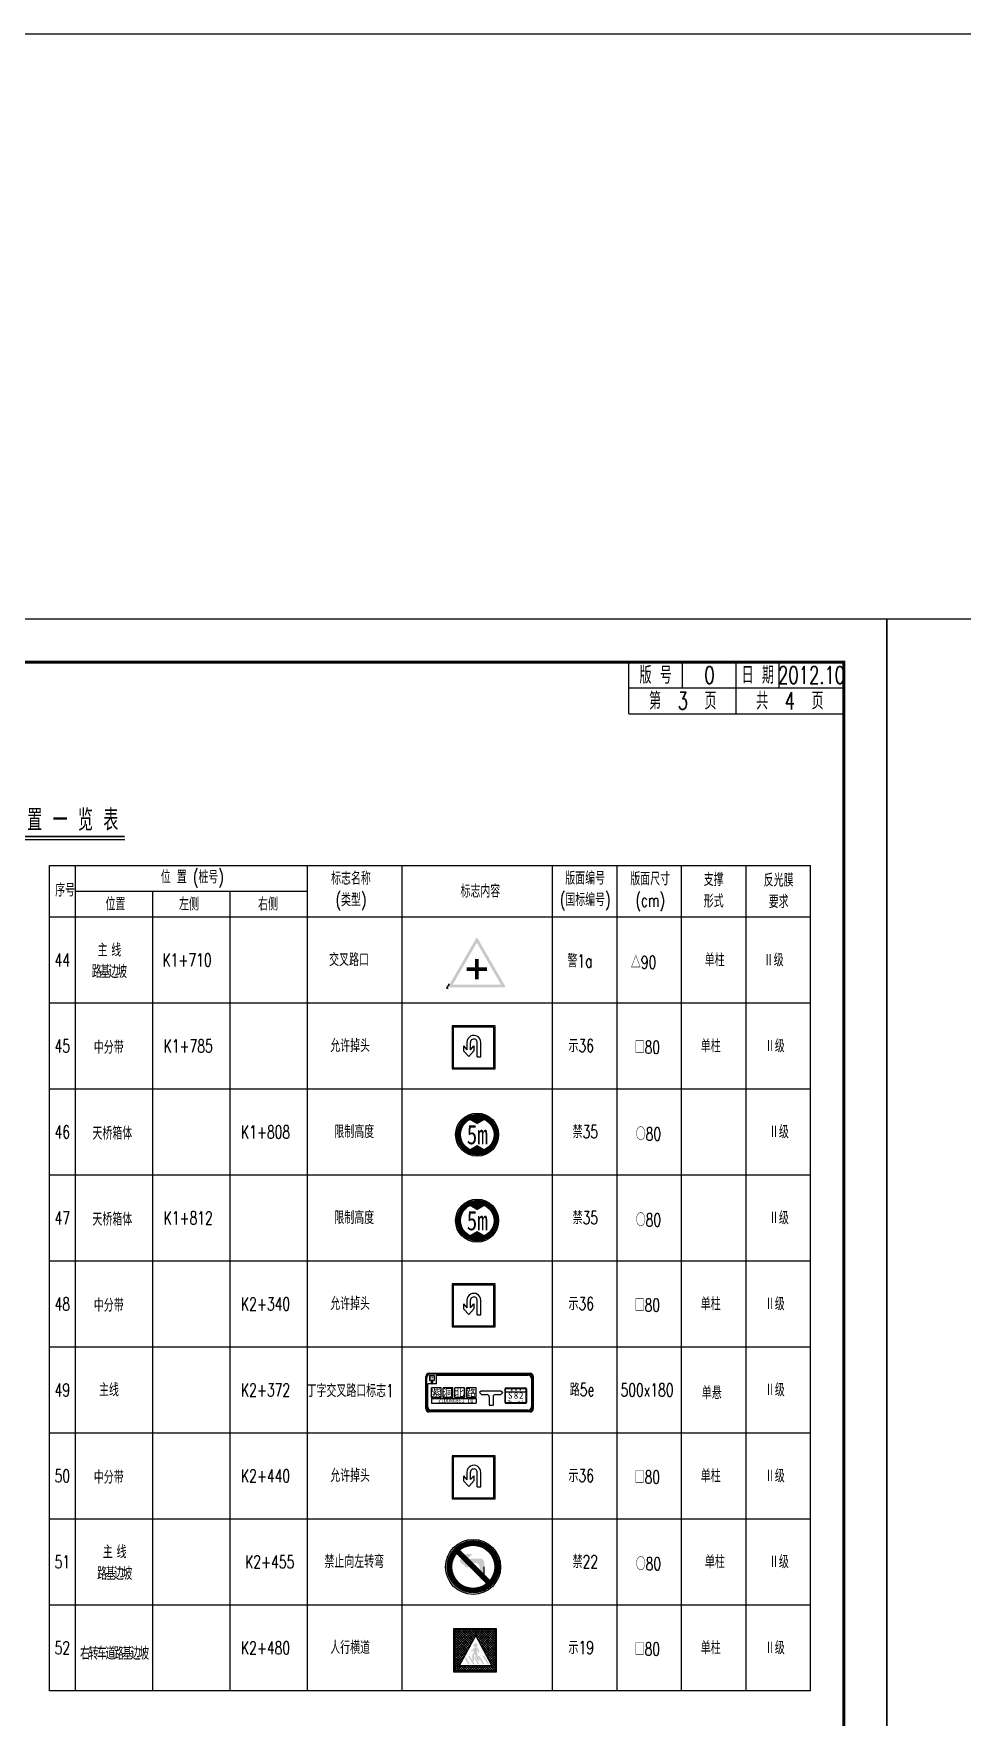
# Model space of a CAD drawing. Extents: x 9922 to 15217, y 1175 to 2938.
# Drawn here: x 14231.2 to 14447.2, y 1935.2 to 2326.8 of the extents above; entities that cross this region are included whole.
import ezdxf
from ezdxf.enums import TextEntityAlignment as Align

# ---------------------------------------------------------------- set-up
doc = ezdxf.new("R2010")
doc.units = 0
doc.header["$LTSCALE"] = 5
doc.layers.get('0').update_dxf_attribs({"linetype": 'CONTINUOUS'})
for name, color, linetype in [('1', 7, 'CONTINUOUS'), ('2', 7, 'CONTINUOUS'), ('J-交通标志', 4, 'CONTINUOUS'), ('交通标志', 7, 'CONTINUOUS'), ('内框', 4, 'CONTINUOUS'), ('图框', 7, 'CONTINUOUS'), ('尺寸标注', 4, 'CONTINUOUS'), ('文字字符', 7, 'CONTINUOUS'), ('文字框', 8, 'CONTINUOUS'), ('文字表格', 7, 'CONTINUOUS'), ('标志', 4, 'CONTINUOUS'), ('汉字', 7, 'CONTINUOUS'), ('表格线', 7, 'CONTINUOUS')]:
    doc.layers.add(name, color=color, linetype=linetype)
doc.styles.add('ht', font='SIMHEI.TTF', dxfattribs={"width": 0.4})
doc.styles.get("Standard").update_dxf_attribs({"font": 'simplex1.shx', "width": 0.7, "bigfont": 'hztxt.shx'})
doc.styles.add('黑体', font='SIMHEI.TTF')

# ---------------------------------------------------------------- blocks, each defined once
blk = doc.blocks.new('diaotou')
at = {"layer": '文字字符'}
for p, q in [((-9.396435579184526, 21.40650153149227), (-9.396435579184526, 16.85385567003368)), ((-9.396435579184526, 21.40650153149227), (-6.101562972147349, 17.82942264034591)), ((-4.385568606024663, 11.56953308549828), (-9.396435579184526, 16.85385567003368)), ((-6.101562972147349, 24.90228167977193), (-6.101562972147349, 17.82942264034591)), ((0.4068361635759175, 16.89450504146771), (-4.385568606024663, 11.56953308549828)), ((-2.883151917896157, 17.87007201178039), (-2.883020566384857, 24.73968419403582)), ((-2.883151917896157, 17.87007201178039), (0.4068361635759175, 21.3658521600596)), ((0.4068361635759175, 21.3658521600596), (0.4068361635759175, 16.89450504146771)), ((3.457640832747074, 11.20370070532681), (3.457640832747074, 25.02422381270617)), ((6.711840400606434, 11.20370070532681), (6.711840400606434, 24.94293105120596)), ((3.457640832747074, 11.20370070532681), (6.711840400606434, 11.20370070532681))]:
    blk.add_line(p, q, dxfattribs=at)
for points in [[(19.99906267695451, 0), (19.99906267695451, 39.99812535390538), (-19.99906267694996, 39.99812535390538), (-19.99906267695451, 0)], [(18.97822048214357, 1.020842194810484), (18.97822048214357, 38.97728315909444), (-18.97822048213811, 38.97728315909444), (-18.97822048214357, 1.020842194810484)]]:
    blk.add_lwpolyline(points, close=True, dxfattribs=at)
for centre, radius, start, end in [((0.3055199071354764, 24.80244759557445), 6.407860631003816, 358.7437688651758, 179.1072990752227), ((0.2969057422292281, 24.66812610764009), 3.180731344825718, 353.571994391551, 178.7108869535317)]:
    blk.add_arc(centre, radius, start, end, dxfattribs=at)
blk = doc.blocks.new('shi19')
at = {"layer": '交通标志', "linetype": 'Continuous'}
h = blk.add_hatch(dxfattribs=at)
h.set_pattern_fill('ANSI37', color=256, scale=0.5, style=0)
h.set_pattern_definition([(45, (-464.1133328384785, -103.8755469416377), (-1.122532015133644, 1.122532015133644), []), (135, (-464.1133328384785, -103.8755469416377), (-1.122532015133644, -1.122532015133644), [])])
h.paths.add_polyline_path([(18.97822048214357, 38.97728315909467), (-18.97822048213857, 38.97728315909467), (-18.97822048214312, 1.020842194810484), (18.97822048214357, 1.020842194810484)])
h.paths.add_polyline_path([(15.71383639329088, 5.766368364998926), (-14.54242162388982, 5.766368364998926), (0.5857073847028015, 33.80975351966072)], flags=16)
at = {"layer": '交通标志'}
h = blk.add_hatch(color=256, dxfattribs=at)
h.paths.add_polyline_path([(1.836160501565246, 20.58847870483419, -0.4929227476637501), (1.970290873061458, 20.72228760606663), (2.076939894310271, 20.70815568318653), (2.565357937280169, 19.65339855968773, -0.1007238254279254), (2.620330432586343, 19.4216393705567), (2.650627326235735, 18.47878398035505, 0.1621942034199534), (2.729085324383959, 18.2662980491416), (2.917776557093475, 18.03070313103467, 0.2611518920554956), (3.242580254878703, 17.89923486465091), (3.438166909673782, 17.9240673532961, 0.35844712940653), (3.75052865860016, 18.25525882577881), (3.854769752700122, 19.79067400703184, 0.1784310688526201), (3.738487268062272, 20.18704883763553), (2.019416219258346, 22.50316504891566, 0.1303412639691616), (1.398851494511746, 22.82442671915737, -0.1474758329713976), (-0.2449055131301066, 22.7158494045741), (-1.005172878271878, 22.14060206110503, 0.1588489739255415), (-1.259309431122347, 21.87153053280258), (-1.819096085305318, 20.93264045835826, -0.1462839377959379), (-2.171938827732447, 20.60874323338362), (-3.633570590722229, 19.89882409858114, 0.3964178702814232), (-3.866537863552367, 19.28699716020742), (-3.833565949894364, 19.20701330296993, 0.3898489240704199), (-3.393973236076363, 19.00202382668726), (-1.518296157605619, 19.59688344368328, -0.5300803261006457), (-1.363058288668526, 19.47446749865799), (-1.520033350949234, 17.29129642582734), (-2.448077846672277, 16.15362310387877, 0.1795943290689394), (-2.582305130872101, 15.76029078523948), (-2.445591681188034, 11.11301811325507, 0.2405856666618067), (-1.87969461451712, 10.20551501979776), (-1.447840810921662, 10.16087599677053, 0.280271727344787), (-0.9266248319381702, 11.02374006725108), (-0.9828879812566811, 15.35987785855946, -0.2217645267545478), (-0.7773982108642485, 15.82108423645764), (-0.2336614915052451, 16.29336565716017, -0.6223048171974646), (0.1614403888488596, 16.12718822703732), (0.2178513996623224, 15.17775841386697, 0.1080223328076682), (3.096637760671911, 10.26803993859335, 0.6574011639271888), (4.18131077529506, 11.30651557454826), (2.32831318465287, 14.55735705358961), (1.966744950212615, 15.59583268953907), (2.116227892622192, 18.38468563441006, 0.03699299083988415), (2.111342444553429, 18.47279730840205)])
h.paths.add_polyline_path([(2.378527601272253, 24.76162825737788, 1), (-1.321315143964057, 24.76162825737788, 1)])
h.paths.add_polyline_path([(-5.007378462159977, 14.85796889627704), (-6.575757193841127, 14.85796889627704), (-1.871749774793898, 6.962154756787413), (-0.3033710431127474, 6.962154756787413)])
h.paths.add_polyline_path([(-8.666099587247118, 13.50086014377598), (-9.409385831457257, 12.11591825304708), (-6.338981526834687, 6.962154756787413), (-4.770602795148989, 6.962154756787413)])
h.paths.add_polyline_path([(-0.2949419936021513, 14.64194068297343), (-0.4028103783593906, 12.19976715933285), (2.701842291960929, 6.962154756787413), (4.270221023644353, 6.962154756787413)])
h.paths.add_polyline_path([(4.033438318497247, 14.85796889627659), (2.465059586811549, 14.85796889627704), (7.169067005858778, 6.962154756787413), (8.737445737544476, 6.962154756787413)])
h.paths.add_polyline_path([(8.607044461521582, 14.85796889627704), (7.038665729840432, 14.85796889627704), (11.74267314888584, 6.962154756787413), (13.31105188057154, 6.962154756787413)])
for p, q in [((-14.54242162388982, 5.766368364998925), (0.5857073847028005, 33.80975351966072)), ((15.71383639329088, 5.766368364998925), (0.5857073847028005, 33.80975351966072)), ((-14.54242162388982, 5.766368364998925), (15.71383639329088, 5.766368364998925))]:
    blk.add_line(p, q, dxfattribs=at)
for points in [[(19.99906267695405, 0), (19.99906267695405, 39.99812535390561), (-19.99906267694951, 39.99812535390538), (-19.99906267695405, 0)], [(18.97822048214357, 1.020842194810484), (18.97822048214357, 38.97728315909467), (-18.97822048213857, 38.97728315909467), (-18.97822048214312, 1.020842194810484)]]:
    blk.add_lwpolyline(points, close=True, dxfattribs=at)
blk = doc.blocks.new('shizijia a a')
blk.add_hatch(color=7).paths.add_polyline_path([(8134.427726569629, 1195.759747484561), (8134.427726569629, 1192.95974748456), (8128.427726569629, 1192.95974748456), (8128.427726569629, 1186.95974748456), (8125.62772656963, 1186.95974748456), (8125.62772656963, 1192.95974748456), (8119.627726569628, 1192.95974748456), (8119.62772656963, 1195.759747484561), (8125.62772656963, 1195.759747484561), (8125.62772656963, 1201.759747484561), (8128.427726569629, 1201.759747484561), (8128.427726569629, 1195.759747484561)])
at = {"layer": '1'}
h = blk.add_hatch(color=7, dxfattribs=at)
h.paths.add_polyline_path([(8127.667145291669, 1216.69794115902, 0.5773502691896254), (8126.459378103209, 1216.69794115902), (8106.531073270613, 1182.181104680244, 0.5773502691896583), (8107.134956864842, 1181.13514761318), (8146.991566530036, 1181.13514761318, 0.5773502691896254), (8147.595450124265, 1182.181104680244)])
h.paths.add_polyline_path([(8127.06326169744, 1213.560069957828), (8144.576032153112, 1183.227061747308), (8109.550491241764, 1183.227061747308)], flags=16)
at = {"layer": '尺寸标注', "color": 7, "linetype": 'Continuous'}
for p, q in [((8106.910200293611, 1183.803508128995), (8105.08239968089, 1180.638561448026)), ((8105.08239968089, 1180.638561448026), (8106.243878831028, 1180.638561448026))]:
    blk.add_line(p, q, dxfattribs=at)
blk = doc.blocks.new('xiangao1')
at = {"layer": '2'}
h = blk.add_hatch(dxfattribs=at)
h.set_pattern_fill('SACNCR', scale=0.0791435242254444, angle=90, style=0)
h.set_pattern_definition([(135, (2317.584698442243, -360.0879391594059), (-0.1332617096003498, -0.1332617096003497), []), (135, (2317.584698442243, -359.9546772933152), (-0.1332617096003498, -0.1332617096003497), [0, -0.1884605170618395])])
h.paths.add_polyline_path([(3553.801593673576, -60.8921763100318, 1), (3563.258867693323, -60.8921763100318, 1)])
h.paths.add_polyline_path([(3562.444854608817, -60.8921763100318, -1), (3554.615606758083, -60.8921763100318, -1)], flags=16)
at = {"layer": '标志', "linetype": 'Continuous'}
h = blk.add_hatch(color=7, dxfattribs=at)
edge = h.paths.add_edge_path()
edge.add_line((3558.505474494078, -58.47763066485902), (3556.696849184053, -57.43342035525257))
edge.add_arc((3558.53023068345, -60.89217631003118), 3.914623925366156, 62.501910019587, 117.92670436806691, ccw=False)
edge.add_line((3560.337687097813, -57.41980222488024), (3558.505474494078, -58.47763066485902))
h = blk.add_hatch(color=7, dxfattribs=at)
edge = h.paths.add_edge_path()
edge.add_line((3558.505474494078, -63.30672195520464), (3560.337687097813, -64.36455039518347))
edge.add_arc((3558.53023068345, -60.89217631003152), 3.914623925366981, 242.0732956319357, 297.4980899804042, ccw=False)
edge.add_line((3556.696849184052, -64.35093226481104), (3558.505474494078, -63.30672195520464))
at = {"layer": 'J-交通标志', "color": 7}
blk.add_circle((3558.505474494078, -60.90472413456496), 4.999974704708942, dxfattribs=at)
at = {"layer": '内框', "color": 7}
for radius in [4.728637009873403, 3.914623925366785]:
    blk.add_circle((3558.53023068345, -60.8921763100318), radius, dxfattribs=at)
at = {"layer": '尺寸标注', "color": 7, "linetype": 'Continuous'}
for centre, radius, start, end in [((3558.53023068345, -60.89217631003118), 3.914623925366156, 62.50191001960403, 117.9267043680608), ((3558.53023068345, -60.89217631003152), 3.914623925366981, 242.0732956319407, 297.4980899803952)]:
    blk.add_arc(centre, radius, start, end, dxfattribs=at)
at = {"layer": '标志', "color": 7, "linetype": 'Continuous', "style": '黑体', "width": 0.8}
blk.add_text('5m', height=4.5, dxfattribs=at).set_placement((3558.53023068345, -60.8921763100318), align=Align.MIDDLE_CENTER)
blk = doc.blocks.new('005')
at = {"layer": '交通标志', "linetype": 'Continuous'}
for p, q in [((9866.122944253806, 1084.185543114332), (9866.122944253804, 1114.185543114331)), ((9867.022944253804, 1085.085543114331), (9867.022944253804, 1113.285543114332)), ((9869.122944253804, 1117.185543114331), (9963.122944253806, 1117.185543114331)), ((9962.222944253806, 1116.285543114332), (9870.022944253804, 1116.285543114332)), ((9876.022944253804, 1115.385543114331), (9961.322944253807, 1115.385543114331)), ((9876.022944253804, 1107.285543114333), (9876.022944253804, 1115.385543114331)), ((9964.322944253807, 1112.385543114331), (9964.322944253805, 1085.985543114331)), ((9965.222944253806, 1113.285543114332), (9965.222944253806, 1085.085543114331)), ((9966.122944253806, 1114.185543114331), (9966.122944253808, 1084.185543114331)), ((9876.022944253804, 1107.285543114333), (9867.922944253805, 1107.285543114333)), ((9867.922944253805, 1085.985543114332), (9867.922944253805, 1107.285543114333)), ((9871.737230222225, 1110.088497739512), (9870.723337477342, 1107.507642350208)), ((9870.723337477342, 1107.507642350208), (9871.737230222225, 1108.003584560563)), ((9871.737230222225, 1110.088497739512), (9872.751122967107, 1107.507642350208)), ((9871.737230222225, 1108.003584560563), (9872.751122967107, 1107.507642350208)), ((9917.922944253805, 1100.985543114331), (9916.122944253806, 1099.185543114331)), ((9917.922944253805, 1097.385543114331), (9916.122944253806, 1099.185543114331)), ((9917.922944253805, 1097.385543114331), (9923.122944253804, 1097.385543114331)), ((9930.722944253808, 1097.385543114332), (9935.922944253809, 1097.385543114332)), ((9935.922944253807, 1100.98554311433), (9937.722944253808, 1099.18554311433)), ((9935.922944253807, 1097.38554311433), (9937.722944253808, 1099.18554311433)), ((9939.822944253807, 1090.085543114332), (9939.822944253807, 1102.685543114331)), ((9940.422944253807, 1090.685543114331), (9940.422944253807, 1102.085543114332)), ((9940.422944253805, 1100.085543114331), (9959.222944253806, 1100.085543114332)), ((9940.822944253807, 1103.685543114331), (9958.822944253807, 1103.685543114331)), ((9941.422944253807, 1103.085543114331), (9958.222944253806, 1103.085543114332)), ((9959.222944253806, 1102.085543114332), (9959.222944253806, 1090.685543114331)), ((9959.822944253807, 1102.685543114331), (9959.822944253807, 1090.085543114332)), ((9963.122944253808, 1081.185543114331), (9869.122944253806, 1081.185543114332)), ((9962.222944253806, 1082.085543114331), (9870.022944253804, 1082.085543114331)), ((9961.322944253805, 1082.985543114331), (9870.922944253805, 1082.985543114333)), ((9925.122944253804, 1095.385543114332), (9925.122944253806, 1087.485543114331)), ((9925.122944253806, 1087.485543114331), (9928.722944253806, 1087.485543114332)), ((9928.722944253806, 1095.385543114332), (9928.722944253806, 1087.485543114332)), ((9928.722944253806, 1095.385543114332), (9928.722944253806, 1087.485543114332)), ((9958.822944253807, 1089.085543114332), (9940.822944253807, 1089.085543114332)), ((9958.222944253806, 1089.685543114332), (9941.422944253807, 1089.685543114331))]:
    blk.add_line(p, q, dxfattribs=at)
for centre, radius, start, end in [((9869.122944253804, 1114.185543114331), 3, 90, 180), ((9870.022944253804, 1113.285543114332), 3, 90, 180), ((9961.322944253807, 1112.385543114331), 3, 0, 90), ((9962.222944253806, 1113.285543114332), 3, 0, 90), ((9963.122944253806, 1114.185543114331), 3, 0, 90), ((9940.822944253807, 1102.685543114331), 1, 90, 180), ((9941.422944253807, 1102.085543114332), 1, 90, 180), ((9958.222944253806, 1102.085543114332), 1, 0, 90), ((9958.822944253807, 1102.685543114331), 1, 0, 90), ((9869.122944253806, 1084.185543114332), 3, 180, 270), ((9870.022944253804, 1085.085543114331), 3, 180, 270), ((9870.922944253805, 1085.985543114332), 3, 180, 270), ((9940.822944253807, 1090.085543114332), 1, 180, 270), ((9941.422944253807, 1090.685543114331), 1, 180, 270), ((9958.222944253806, 1090.685543114331), 1, 270, 0), ((9958.822944253807, 1090.085543114332), 1, 270, 0), ((9961.322944253805, 1085.985543114332), 3, 270, 0), ((9962.222944253806, 1085.085543114331), 3, 270, 0), ((9963.122944253808, 1084.185543114332), 3, 270, 0)]:
    blk.add_arc(centre, radius, start, end, dxfattribs=at)
at = {"layer": '图框', "linetype": 'Continuous'}
blk.add_line((9917.922944253805, 1100.985543114331), (9935.922944253807, 1100.98554311433), dxfattribs=at)
for centre, start, end in [((9923.122944253804, 1095.385543114331), 1.302755197527456e-11, 90), ((9930.722944253808, 1095.385543114332), 90, 180)]:
    blk.add_arc(centre, 2, start, end, dxfattribs=at)
at = {"layer": '文字框', "linetype": 'Continuous'}
for p, q in [((9869.487230222225, 1115.011612350964), (9869.487230222225, 1110.511612350964)), ((9869.487230222225, 1115.011612350964), (9873.987230222225, 1115.011612350964)), ((9873.987230222225, 1115.011612350964), (9873.987230222225, 1110.511612350964)), ((9869.487230222225, 1110.511612350964), (9873.987230222225, 1110.511612350964)), ((9871.522944253804, 1094.685543114331), (9871.522944253804, 1103.685543114331)), ((9880.522944253804, 1103.685543114331), (9871.522944253804, 1103.685543114331)), ((9880.522944253804, 1094.685543114331), (9880.522944253804, 1103.685543114331)), ((9882.322944253803, 1094.685543114331), (9882.322944253803, 1103.685543114331)), ((9891.322944253803, 1103.685543114331), (9882.322944253803, 1103.685543114331)), ((9891.322944253803, 1094.685543114331), (9891.322944253803, 1103.685543114331)), ((9902.122944253804, 1103.685543114331), (9893.122944253804, 1103.685543114331)), ((9893.122944253804, 1094.685543114331), (9893.122944253804, 1103.685543114331)), ((9902.122944253804, 1094.685543114331), (9902.122944253804, 1103.685543114331)), ((9912.922944253805, 1103.685543114329), (9903.922944253805, 1103.685543114331)), ((9903.922944253805, 1094.685543114331), (9903.922944253805, 1103.685543114331)), ((9912.922944253805, 1094.685543114331), (9912.922944253805, 1103.685543114331)), ((9880.522944253804, 1094.685543114331), (9871.522944253804, 1094.685543114331)), ((9871.522944253804, 1093.785543114331), (9871.522944253804, 1089.285543114331)), ((9871.522944253804, 1093.785543114331), (9912.922944253802, 1093.785543114331)), ((9871.522944253804, 1089.285543114331), (9912.922944253802, 1089.285543114332)), ((9891.322944253803, 1094.685543114331), (9882.322944253803, 1094.685543114331)), ((9902.122944253804, 1094.685543114331), (9893.122944253804, 1094.68554311433)), ((9912.922944253805, 1094.68554311433), (9903.922944253805, 1094.685543114331)), ((9912.922944253802, 1093.785543114331), (9912.922944253802, 1089.285543114331))]:
    blk.add_line(p, q, dxfattribs=at)
at = {"layer": '汉字', "linetype": 'Continuous', "style": 'ht'}
for s, height, p in [('北', 3.4, (9869.239204862797, 1111.018347004937)), ('紫', 6.6, (9871.246701674161, 1095.801191762836)), ('洞', 6.6, (9882.04670167416, 1095.801191762836)), ('北', 6.6, (9892.84670167416, 1095.801191762836)), ('路', 6.6, (9903.64670167416, 1095.801191762836)), ('S', 6, (9942.617451501168, 1093.641003441164)), ('粤', 1.4, (9945.120171616958, 1100.64492760591)), ('8', 6, (9948.032156204883, 1093.551555601065)), ('高', 1.4, (9949.070330248303, 1100.726134062565)), ('速', 1.4, (9952.969206602624, 1100.704761775036)), ('2', 6, (9952.900122873507, 1093.551555601065)), ('ZIDONGBEI LU', 3.5, (9877.584334910864, 1089.786247766679)), ('佛', 1.4, (9942.27968326387, 1090.601723707965)), ('山', 1.4, (9944.665296050449, 1090.601723707965)), ('一', 1.4, (9947.049548011602, 1090.601723707965)), ('环', 1.4, (9949.712340095635, 1090.601723707965)), ('高', 1.4, (9952.426953882989, 1090.601723707965)), ('速', 1.4, (9955.169519760138, 1090.601723707965))]:
    blk.add_text(s, height=height, dxfattribs=at).set_placement(p)
blk = doc.blocks.new('jinzuozhuan')
at = {"layer": '2'}
h = blk.add_hatch(dxfattribs=at)
h.set_pattern_fill('SACNCR', scale=0.3165740969017776, angle=90, style=0)
h.set_pattern_definition([(135, (9762.044347690076, 304.7365978498399), (-0.5330468384013991, -0.533046838401399), []), (135, (9762.044347690076, 305.2696453142028), (-0.5330468384013991, -0.533046838401399), [0, -0.753842068247358])])
h.paths.add_polyline_path([(14706.91192861541, 1501.519649247336, 1), (14744.7410246944, 1501.519649247336, 1)])
h.paths.add_polyline_path([(14741.48497235637, 1501.519649247336, -1), (14710.16798095343, 1501.519649247336, -1)], flags=16)
h = blk.add_hatch(dxfattribs=at)
h.set_pattern_fill('SACNCR', scale=9, angle=90, style=0)
h.set_pattern_definition([(135, (12282.46444892947, 161.3888368298569), (-0.5966213466261495, -0.5966213466261494), []), (135, (12282.46444892947, 161.9854581788569), (-0.5966213466261495, -0.5966213466261494), [0, -0.84375])])
h.paths.add_polyline_path([(14737.90844545209, 1491.55900079371), (14715.86582820128, 1513.601618044522), (14713.74450785772, 1511.480297700962), (14735.78712510853, 1489.437680450151)])
at = {"layer": '2', "linetype": 'Continuous'}
h = blk.add_hatch(color=7, dxfattribs=at)
edge = h.paths.add_edge_path()
edge.add_arc((14730.83963303606, 1504.547888975882), 3, 0, 90)
edge.add_line((14730.83963303606, 1507.547888975882), (14728.94841493573, 1507.547888975882))
edge.add_line((14728.94841493573, 1507.547888975882), (14721.8755558963, 1507.547888975882))
edge.add_line((14721.8755558963, 1507.547888975882), (14725.45263478745, 1510.842761582919))
edge.add_line((14725.45263478745, 1510.842761582919), (14720.89998892599, 1510.842761582919))
edge.add_line((14720.89998892599, 1510.842761582919), (14715.61549951891, 1505.831876367589))
edge.add_line((14715.61549951891, 1505.831876367589), (14720.94063829742, 1501.039489840157))
edge.add_line((14720.94063829742, 1501.039489840157), (14725.41198541602, 1501.039489840157))
edge.add_line((14725.41198541602, 1501.039489840157), (14721.91620526774, 1504.32947792163))
edge.add_line((14721.91620526774, 1504.32947792163), (14727.58549083017, 1504.329369521156))
edge.add_arc((14727.5854334682, 1501.329369521705), 2.99999999999974, -4.376943252282217e-12, 89.99890446695002, ccw=False)
edge.add_line((14730.5854334682, 1501.329369521705), (14730.5854334682, 1492.085213409081))
edge.add_line((14730.5854334682, 1492.085213409081), (14733.83963303606, 1492.085213409081))
edge.add_line((14733.83963303606, 1492.085213409081), (14733.83963303606, 1504.547888975882))
at = {"layer": 'J-交通标志', "color": 7}
blk.add_circle((14725.72745189741, 1501.469457949204), 19.99989881883577, dxfattribs=at)
at = {"layer": '内框', "color": 7}
for p, q in [((14721.91620526774, 1504.32947792163), (14725.41198541602, 1501.039489840157)), ((14733.83963303606, 1492.085213409081), (14733.83963303606, 1501.426618018409))]:
    blk.add_line(p, q, dxfattribs=at)
for radius in [18.91454803949361, 15.65849570146714]:
    blk.add_circle((14725.8264766549, 1501.519649247336), radius, dxfattribs=at)
at = {"layer": '尺寸标注', "color": 7, "linetype": 'Continuous'}
for p, q in [((14735.78712510853, 1489.437680450151), (14713.74450785772, 1511.480297700962)), ((14737.90844545209, 1491.55900079371), (14715.86582820128, 1513.601618044522))]:
    blk.add_line(p, q, dxfattribs=at)
blk = doc.blocks.new('series')
at = {"width": 0.75}
for tag, height, p in [('页码', 4, (-35.00000019351683, -18.99999978748997)), ('图名', 5, (-220.0000000007553, -281.9999998736282)), ('图号', 5, (-20.00000000087118, -281.9999997322674))]:
    blk.add_attdef(tag, text='', height=height, dxfattribs=at).set_placement(p, align=Align.MIDDLE_CENTER)
blk = doc.blocks.new('123')
at = {"layer": '图框'}
blk.add_lwpolyline([(10930.15521154882, 1893.643909131336), (10930.15521154882, 2190.643909131336), (10510.15521154882, 2190.643909131336), (10510.15521154882, 1893.643909131336)], close=True, dxfattribs=at)

msp = doc.modelspace()

# ---------------------------------------------------------------- linework, layer by layer
at = {"layer": '2', "linetype": 'Continuous'}
msp.add_lwpolyline([(13001.21035502184, 2326.839812565893), (15214.54985947634, 2326.839812565893), (15217.07369245391, 1175.466651109664), (13001.21035502184, 1198.160229426163)], close=True, dxfattribs=at)
at = {"layer": '图框'}
for p, q in [((14369.59698836479, 2168.643909347452), (14369.59698836479, 2180.643909368854)), ((14382.09698836479, 2174.643909340241), (14382.09698836479, 2180.643909333029)), ((14394.59698836479, 2174.643909340241), (14394.59698836479, 2180.643909333029)), ((14404.59698836479, 2174.643909340241), (14404.59698836479, 2180.643909333029)), ((14369.59698836479, 2174.64390934024), (14419.59698836911, 2174.64390934024)), ((14394.59698836479, 2168.643909347453), (14394.59698836479, 2174.643909340241)), ((14369.59698836479, 2168.643909347452), (14419.59698836911, 2168.643909347452))]:
    msp.add_line(p, q, dxfattribs=at)
at = {"layer": '图框', "const_width": 0.7}
msp.add_lwpolyline([(14419.5969883607, 2180.643909404912), (14039.59698836093, 2180.64390913087), (14039.59698856046, 1903.643909131336), (14419.59698856, 1903.643909405146), (14419.59698836046, 2180.643909404679)], dxfattribs=at)
at = {"layer": '尺寸标注', "color": 7, "linetype": 'Continuous'}
msp.add_line((14211.42940717654, 2139.372474541371), (14252.34629111541, 2139.372474541371), dxfattribs=at)
at = {"layer": '尺寸标注', "color": 7, "linetype": 'Continuous', "const_width": 0.4}
msp.add_lwpolyline([(14211.42940717654, 2140.092474541371), (14252.34629111541, 2140.092474541371)], dxfattribs=at)
at = {"layer": '文字表格', "linetype": 'Continuous'}
for p, q in [((14240.88163636333, 1941.37247454137), (14240.88163636333, 2133.37247454137)), ((14294.88163636333, 1941.37247454137), (14294.88163636333, 2133.37247454137)), ((14316.88163636333, 1941.37247454137), (14316.88163636333, 2133.37247454137)), ((14351.88163636333, 1941.37247454137), (14351.88163636333, 2133.37247454137)), ((14366.88163636333, 1941.37247454137), (14366.88163636333, 2133.37247454137)), ((14381.88163636333, 1941.37247454137), (14381.88163636333, 2133.37247454137)), ((14396.88163636333, 1941.37247454137), (14396.88163636333, 2133.37247454137)), ((14240.88163636333, 2127.37247454137), (14294.88163636333, 2127.37247454137)), ((14258.88163636333, 1941.37247454137), (14258.88163636333, 2127.37247454137)), ((14276.88163636333, 1941.37247454137), (14276.88163636333, 2127.37247454137)), ((14234.88163636333, 2121.37247454137), (14411.88163636333, 2121.37247454137)), ((14234.88163636333, 2101.37247454137), (14411.88163636333, 2101.37247454137)), ((14234.88163636333, 2081.37247454137), (14411.88163636333, 2081.37247454137))]:
    msp.add_line(p, q, dxfattribs=at)
at = {"layer": '表格线', "color": 1, "linetype": 'Continuous'}
for p, q in [((14234.88163636333, 2133.37247454137), (14411.88163636333, 2133.37247454137)), ((14234.88163636333, 1941.37247454137), (14234.88163636333, 2133.37247454137)), ((14411.88163636333, 1941.37247454137), (14411.88163636333, 2133.37247454137)), ((14411.88163636333, 1941.37247454137), (14234.88163636333, 1941.37247454137))]:
    msp.add_line(p, q, dxfattribs=at)
at = {"layer": '表格线', "linetype": 'Continuous'}
for p, q in [((14234.88163636333, 2061.37247454137), (14411.88163636333, 2061.37247454137)), ((14234.88163636333, 2041.37247454137), (14411.88163636333, 2041.37247454137)), ((14234.88163636333, 2021.37247454137), (14411.88163636333, 2021.37247454137)), ((14234.88163636333, 2001.37247454137), (14411.88163636333, 2001.37247454137)), ((14234.88163636333, 1981.37247454137), (14411.88163636333, 1981.37247454137)), ((14234.88163636333, 1961.37247454137), (14411.88163636333, 1961.37247454137))]:
    msp.add_line(p, q, dxfattribs=at)

# ---------------------------------------------------------------- block references
at = {"layer": '2', "linetype": 'Continuous'}
for p in [(3499.441777011645, 0), (3919.441777011645, 0)]:
    msp.add_blockref('123', p, dxfattribs=at)
for name, p, xscale, yscale, zscale in [('005', (11855.84366790994, 1735.936159126796), 0.25, 0.25, 0.25), ('jinzuozhuan', (9621.14858421392, 1489.731289295615), 0.3200000000001637, 0.3199999999999932, 0.3200000000000001)]:
    msp.add_blockref(name, p, dxfattribs=dict(at, xscale=xscale, yscale=yscale, zscale=zscale))
at = {"layer": '交通标志', "linetype": 'Continuous', "xscale": 0.2500000000000119, "yscale": 0.2499999999133706, "zscale": 0.25, "rotation": 1.766244230682929e-05}
msp.add_blockref('shi19', (14333.83745355001, 1945.795116721624), dxfattribs=at)
at = {"layer": '图框'}
ref = msp.add_blockref('series', (14429.59698856046, 2190.643909131336), dxfattribs=at)
ref.add_attrib('页码', '第  3  页    共  4  页', dxfattribs={"layer": '0', "height": 4, "width": 0.7}).set_placement((14394.59698836695, 2171.643909343846), align=Align.MIDDLE_CENTER)
ref.add_attrib('图名', '标志设置一览表', dxfattribs={"layer": '0', "height": 5, "width": 0.7}).set_placement((14209.59698855971, 1908.643909257708), align=Align.MIDDLE_CENTER)
ref.add_attrib('图号', 'S2-13-4', dxfattribs={"layer": '0', "height": 5, "width": 0.65}).set_placement((14409.59698855959, 1908.643909399069), align=Align.MIDDLE_CENTER)
at = {"layer": '尺寸标注', "linetype": 'Continuous'}
for name, p, xscale, yscale, zscale in [('shizijia a a', (11733.59460582099, 1727.03188049853), 0.3200000000001637, 0.3199999999999363, 0.3200000000000001), ('diaotou', (14333.48313724501, 2086.025538443411), 0.25, 0.25, 0.25), ('diaotou', (14333.48313724501, 2026.025538443411), 0.25, 0.25, 0.25), ('diaotou', (14333.48313724501, 1986.025538443412), 0.25, 0.25, 0.25)]:
    msp.add_blockref(name, p, dxfattribs=dict(at, xscale=xscale, yscale=yscale, zscale=zscale))
for p in [(10775.81335034587, 2131.646717021164), (10775.81335034587, 2111.646717021164)]:
    msp.add_blockref('xiangao1', p, dxfattribs=at)

# ---------------------------------------------------------------- texts
at = {"layer": '图框', "width": 0.7}
for s, p in [('版 号', (14375.84698836479, 2177.643909354548)), ('0', (14388.34698836479, 2177.643909336635)), ('日 期', (14399.59698836479, 2177.643909336635)), ('2012.10', (14412.09698836479, 2177.643909336635))]:
    msp.add_text(s, height=4, dxfattribs=at).set_placement(p, align=Align.MIDDLE_CENTER)
at = {"layer": '文字字符', "width": 0.7}
msp.add_text('标 志 设 置 一 览 表', height=5, dxfattribs=at).set_placement((14231.42020092174, 2141.451937846196), align=Align.CENTER)
at = {"layer": '文字表格', "linetype": 'Continuous', "width": 0.7}
msp.add_text('序号', height=3, dxfattribs=at).set_placement((14236.18657903054, 2126.13378002749))
at = {"layer": '文字表格', "linetype": 'Continuous', "char_height": 3, "attachment_point": 5}
for s, insert, width in [('位 置 (桩号)', (14268.05406786091, 2130.173854931868), 50.26502491257952), ('标志名称\\P(类型)', (14304.96831255162, 2127.37247454137), 19.17335237658062), ('版面编号\\P(国标编号)', (14359.44695355236, 2127.402676358521), 12.76291022556461), ('版面尺寸\\P(cm)', (14374.56659332209, 2127.263841790495), 20.06154185427931), ('支撑\\P形式', (14389.33468976959, 2127.56353874041), 11.97058530845106), ('反光膜\\P要求', (14404.43921244915, 2127.436273147419), 11.44493410411042), ('标志内容', (14335.07813388369, 2127.37247454137), 31.636044166391), ('位置', (14250.19372013146, 2124.37247454137), 13.49865158215971), ('左侧', (14267.30685636551, 2124.37247454137), 17.38318666520991), ('右侧', (14285.69004303073, 2124.37247454137), 17.38318666520991), ('{\\T0.85;主 线\\P路基边坡}', (14248.6287255872, 2111.167388068603), 19.17335237658062), ('44', (14237.84804329338, 2111.37247454137), 7.659922278709928), ('K1+710', (14266.85697477145, 2111.372474541369), 19.17335237658062), ('交叉路口', (14304.52117035115, 2111.440291186222), 19.17335237658062), ('警1a', (14358.23474769983, 2111.162057927649), 12.76291022556461), ('△90', (14373.03207495833, 2110.834676976658), 20.06154185427931), ('单柱', (14389.57722787855, 2111.37247454137), 11.97058530845106), ('Ⅱ级', (14403.29242578302, 2111.37247454137), 11.44493410411042), ('45', (14237.84804329338, 2091.37247454137), 7.659922278709928), ('中分带', (14248.64350233102, 2091.047678568787), 19.17335237658062), ('K1+785', (14267.11558506854, 2091.37247454137), 19.17335237658062), ('允许掉头', (14304.77978064824, 2091.440291186223), 19.17335237658062), ('示36', (14358.53149018903, 2091.430116446603), 12.76291022556461), ('□80', (14373.91248406137, 2091.087365848108), 20.06154185427931), ('单柱', (14388.65696266669, 2091.372474541371), 11.97058530845106), ('Ⅱ级', (14403.55103608011, 2091.37247454137), 11.44493410411042), ('46', (14237.84804329338, 2071.37247454137), 7.659922278709928), ('天桥箱体', (14249.4706919173, 2071.047678568787), 19.17335237658062), ('K1+808', (14285.11558506854, 2071.37247454137), 19.17335237658062), ('限制高度', (14305.73742527563, 2071.440291186224), 19.17335237658062), ('禁35', (14359.48913481643, 2071.430116446605), 12.76291022556461), ('○80', (14374.16917658347, 2070.915433213927), 20.06154185427931), ('Ⅱ级', (14404.50868070751, 2071.37247454137), 11.44493410411042), ('47', (14237.84804329338, 2051.37247454137), 7.659922278709928), ('天桥箱体', (14249.4706919173, 2051.047678568787), 19.17335237658062), ('K1+812', (14267.11558506854, 2051.37247454137), 19.17335237658062), ('限制高度', (14305.73742527563, 2051.440291186224), 19.17335237658062), ('禁35', (14359.48913481643, 2051.430116446605), 12.76291022556461), ('○80', (14374.16917658347, 2050.915433213927), 20.06154185427931), ('Ⅱ级', (14404.50868070751, 2051.37247454137), 11.44493410411042), ('48', (14237.84804329338, 2031.37247454137), 7.659922278709928), ('中分带', (14248.64350233102, 2031.047678568787), 19.17335237658062), ('K2+340', (14285.11558506854, 2031.37247454137), 19.17335237658062), ('允许掉头', (14304.77978064824, 2031.440291186223), 19.17335237658062), ('示36', (14358.53149018903, 2031.430116446604), 12.76291022556461), ('□80', (14373.91248406137, 2031.087365848108), 20.06154185427931), ('单柱', (14388.65696266669, 2031.372474541371), 11.97058530845106), ('Ⅱ级', (14403.55103608011, 2031.372474541371), 11.44493410411042), ('主线', (14248.69254198408, 2011.372474541371), 19.17335237658062), ('丁字交叉路口标志1', (14304.79700137896, 2011.179629796688), 19.17335237658062), ('路5e', (14358.74414888895, 2011.430116446604), 12.76291022556461), ('Ⅱ级', (14403.55103608011, 2011.372474541371), 11.44493410411042), ('49', (14237.84804329338, 2011.37247454137), 7.659922278709928), ('K2+372', (14285.11558506854, 2011.37247454137), 19.17335237658062), ('500x180', (14373.8411934117, 2011.372474541371), 20.06154185427931), ('单悬', (14388.88981853616, 2010.70355597323), 11.97058530845106), ('50', (14237.84804329338, 1991.37247454137), 7.659922278709928), ('中分带', (14248.64350233102, 1991.047678568788), 19.17335237658062), ('K2+440', (14285.11558506854, 1991.37247454137), 19.17335237658062), ('允许掉头', (14304.77978064824, 1991.440291186223), 19.17335237658062), ('示36', (14358.53149018904, 1991.430116446604), 12.76291022556461), ('□80', (14373.91248406137, 1991.087365848108), 20.06154185427931), ('单柱', (14388.65696266669, 1991.372474541371), 11.97058530845106), ('Ⅱ级', (14403.55103608011, 1991.372474541371), 11.44493410411042), ('{\\T0.85;主 线\\P路基边坡}', (14249.84498051169, 1971.167388068605), 19.17335237658062), ('51', (14237.84804329338, 1971.37247454137), 7.659922278709928), ('K2+455', (14286.07322969594, 1971.372474541371), 19.17335237658062), ('禁止向左转弯', (14305.73742527564, 1971.440291186224), 19.17335237658062), ('禁22', (14359.48913481643, 1971.430116446604), 12.76291022556461), ('○80', (14374.16917658347, 1970.915433213926), 20.06154185427931), ('单柱', (14389.61460729409, 1971.372474541372), 11.97058530845106), ('Ⅱ级', (14404.50868070751, 1971.372474541371), 11.44493410411042), ('52', (14237.84804329338, 1951.372474541371), 7.659922278709928), ('{\\T0.85;右转车道路基边坡}', (14249.82371288449, 1950.087572087385), 19.17335237658062), ('K2+480', (14285.11558506854, 1951.372474541371), 19.17335237658062), ('人行横道', (14304.77978064824, 1951.440291186224), 19.17335237658062), ('示19', (14358.53149018903, 1951.430116446604), 12.76291022556461), ('□80', (14373.91248406137, 1951.087365848108), 20.06154185427931), ('单柱', (14388.65696266669, 1951.372474541371), 11.97058530845106), ('Ⅱ级', (14403.55103608011, 1951.372474541371), 11.44493410411042)]:
    msp.add_mtext(s, dxfattribs=dict(at, insert=insert, width=width))

doc.saveas('drawing.dxf')
